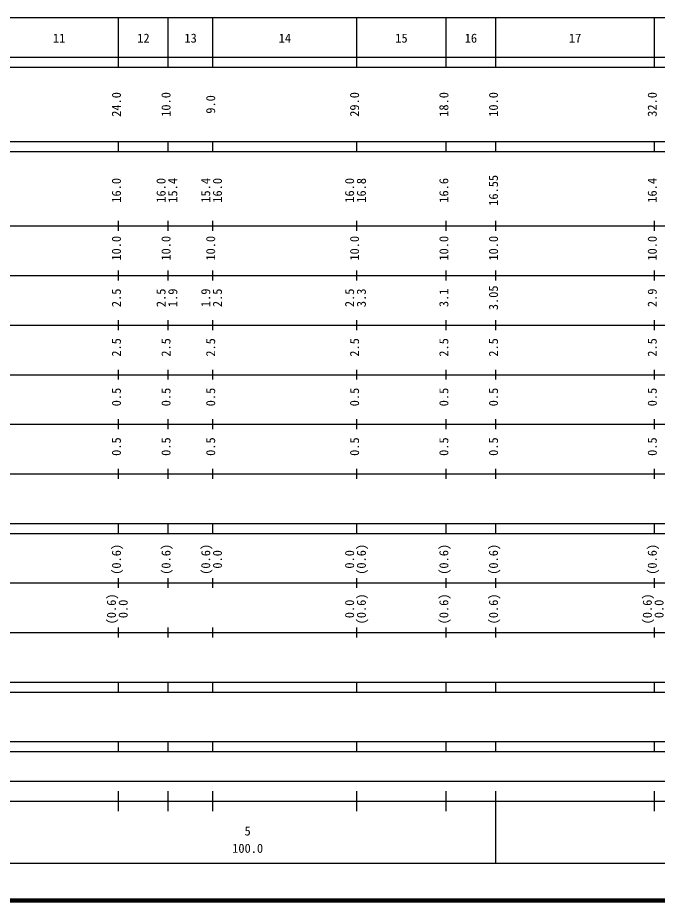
# Model space of a CAD drawing. Units: millimetres on the paper, enlarged 1000 times. Extents: x 40000 to 680000, y 20000 to 380000.
# Drawn here: x 271646 to 400569, y 20000 to 198000 of the extents above; entities that cross this region are included whole.
import ezdxf
from ezdxf.enums import TextEntityAlignment as Align

# ---------------------------------------------------------------- set-up
doc = ezdxf.new("R2010")
doc.units = ezdxf.units.MM
doc.header["$LTSCALE"] = 1000
doc.layers.add('M-TTL', color=2, linetype='Continuous', lineweight=140)
doc.layers.add('M-TTL-BAND', color=7, linetype='Continuous', lineweight=25)
doc.styles.add('ＭＳ ゴシック', font='')
doc.styles.get('ＭＳ ゴシック').set_extended_font_data('MS Gothic')

msp = doc.modelspace()

# ---------------------------------------------------------------- linework, layer by layer
at = {"layer": 'M-TTL'}
msp.add_line((40000, 20000), (680000, 20000), dxfattribs=at)
at = {"layer": 'M-TTL-BAND'}
for p, q in [((68000, 198000), (579000, 198000)), ((292000, 188000), (292000, 198000)), ((302000, 188000), (302000, 198000)), ((311000, 188000), (311000, 198000)), ((340000, 188000), (340000, 198000)), ((358000, 188000), (358000, 198000)), ((368000, 188000), (368000, 198000)), ((400000, 188000), (400000, 198000)), ((40000, 190000), (579000, 190000)), ((40000, 188000), (579000, 188000)), ((40000, 173000), (579000, 173000)), ((292000, 171000), (292000, 173000)), ((302000, 171000), (302000, 173000)), ((311000, 171000), (311000, 173000)), ((340000, 171000), (340000, 173000)), ((358000, 171000), (358000, 173000)), ((368000, 171000), (368000, 173000)), ((400000, 171000), (400000, 173000)), ((40000, 171000), (579000, 171000)), ((292000, 155000), (292000, 157000)), ((302000, 155000), (302000, 157000)), ((311000, 155000), (311000, 157000)), ((340000, 155000), (340000, 157000)), ((358000, 155000), (358000, 157000)), ((368000, 155000), (368000, 157000)), ((400000, 155000), (400000, 157000)), ((40000, 156000), (579000, 156000)), ((46000, 146000), (579000, 146000)), ((292000, 145000), (292000, 147000)), ((302000, 145000), (302000, 147000)), ((311000, 145000), (311000, 147000)), ((340000, 145000), (340000, 147000)), ((358000, 145000), (358000, 147000)), ((368000, 145000), (368000, 147000)), ((400000, 145000), (400000, 147000)), ((52000, 136000), (579000, 136000)), ((292000, 135000), (292000, 137000)), ((302000, 135000), (302000, 137000)), ((311000, 135000), (311000, 137000)), ((340000, 135000), (340000, 137000)), ((358000, 135000), (358000, 137000)), ((368000, 135000), (368000, 137000)), ((400000, 135000), (400000, 137000)), ((292000, 125000), (292000, 127000)), ((302000, 125000), (302000, 127000)), ((311000, 125000), (311000, 127000)), ((340000, 125000), (340000, 127000)), ((358000, 125000), (358000, 127000)), ((368000, 125000), (368000, 127000)), ((400000, 125000), (400000, 127000)), ((46000, 126000), (579000, 126000)), ((52000, 116000), (579000, 116000)), ((292000, 115000), (292000, 117000)), ((302000, 115000), (302000, 117000)), ((311000, 115000), (311000, 117000)), ((340000, 115000), (340000, 117000)), ((358000, 115000), (358000, 117000)), ((368000, 115000), (368000, 117000)), ((400000, 115000), (400000, 117000)), ((292000, 105000), (292000, 107000)), ((302000, 105000), (302000, 107000)), ((311000, 105000), (311000, 107000)), ((340000, 105000), (340000, 107000)), ((358000, 105000), (358000, 107000)), ((368000, 105000), (368000, 107000)), ((400000, 105000), (400000, 107000)), ((46000, 106000), (579000, 106000)), ((40000, 96000), (579000, 96000)), ((292000, 94000), (292000, 96000)), ((302000, 94000), (302000, 96000)), ((311000, 94000), (311000, 96000)), ((340000, 94000), (340000, 96000)), ((358000, 94000), (358000, 96000)), ((368000, 94000), (368000, 96000)), ((400000, 94000), (400000, 96000)), ((40000, 94000), (579000, 94000)), ((49000, 84000), (579000, 84000)), ((292000, 83000), (292000, 85000)), ((302000, 83000), (302000, 85000)), ((311000, 83000), (311000, 85000)), ((340000, 83000), (340000, 85000)), ((358000, 83000), (358000, 85000)), ((368000, 83000), (368000, 85000)), ((400000, 83000), (400000, 85000)), ((292000, 73000), (292000, 75000)), ((302000, 73000), (302000, 75000)), ((311000, 73000), (311000, 75000)), ((340000, 73000), (340000, 75000)), ((358000, 73000), (358000, 75000)), ((368000, 73000), (368000, 75000)), ((400000, 73000), (400000, 75000)), ((40000, 74000), (579000, 74000)), ((40000, 64000), (579000, 64000)), ((292000, 62000), (292000, 64000)), ((302000, 62000), (302000, 64000)), ((311000, 62000), (311000, 64000)), ((340000, 62000), (340000, 64000)), ((358000, 62000), (358000, 64000)), ((368000, 62000), (368000, 64000)), ((400000, 62000), (400000, 64000)), ((40000, 62000), (579000, 62000)), ((40000, 52000), (579000, 52000)), ((292000, 50000), (292000, 52000)), ((302000, 50000), (302000, 52000)), ((311000, 50000), (311000, 52000)), ((340000, 50000), (340000, 52000)), ((358000, 50000), (358000, 52000)), ((368000, 50000), (368000, 52000)), ((400000, 50000), (400000, 52000)), ((40000, 50000), (579000, 50000)), ((150500, 44000), (565000, 44000)), ((292000, 38000), (292000, 42000)), ((302000, 38000), (302000, 42000)), ((311000, 38000), (311000, 42000)), ((340000, 38000), (340000, 42000)), ((358000, 38000), (358000, 42000)), ((368000, 27500), (368000, 42000)), ((400000, 38000), (400000, 42000)), ((40000, 40000), (579000, 40000)), ((68000, 27500), (579000, 27500))]:
    msp.add_line(p, q, dxfattribs=at)

# ---------------------------------------------------------------- texts
at = {"layer": 'M-TTL-BAND', "style": 'ＭＳ ゴシック'}
for s, p in [('11', (280000, 192405)), ('12', (297000, 192405)), ('13', (306500, 192405)), ('14', (325500, 192405)), ('15', (349000, 192405)), ('16', (363000, 192405)), ('17', (384000, 192405)), ('5', (318000, 32523)), ('100.0', (318000, 29033))]:
    msp.add_text(s, height=1833, dxfattribs=at).set_placement(p, align=Align.BOTTOM_CENTER)
for s, p in [('24.0', (293000, 180500)), ('10.0', (303000, 180500)), ('9.0', (312000, 180500)), ('29.0', (341000, 180500)), ('18.0', (359000, 180500)), ('10.0', (369000, 180500)), ('32.0', (401000, 180500)), ('15.4', (304370, 163174)), ('15.4', (311000, 163174)), ('16.8', (342370, 163174)), ('16.6', (359000, 163174)), ('16.55', (369000, 163174)), ('16.4', (401000, 163174)), ('16.0', (293000, 163174)), ('16.0', (302000, 163174)), ('16.0', (313370, 163174)), ('16.0', (340000, 163174)), ('10.0', (293000, 151500)), ('10.0', (303000, 151500)), ('10.0', (312000, 151500)), ('10.0', (341000, 151500)), ('10.0', (359000, 151500)), ('10.0', (369000, 151500)), ('10.0', (401000, 151500)), ('2.5', (293000, 141500)), ('2.5', (302000, 141500)), ('1.9', (304370, 141500)), ('1.9', (311000, 141500)), ('2.5', (313370, 141500)), ('2.5', (340000, 141500)), ('3.3', (342370, 141500)), ('3.1', (359000, 141500)), ('3.05', (369000, 141500)), ('2.9', (401000, 141500)), ('2.5', (293000, 131500)), ('2.5', (303000, 131500)), ('2.5', (312000, 131500)), ('2.5', (341000, 131500)), ('2.5', (359000, 131500)), ('2.5', (369000, 131500)), ('2.5', (401000, 131500)), ('0.5', (293000, 121500)), ('0.5', (303000, 121500)), ('0.5', (312000, 121500)), ('0.5', (341000, 121500)), ('0.5', (359000, 121500)), ('0.5', (369000, 121500)), ('0.5', (401000, 121500)), ('0.5', (293000, 111500)), ('0.5', (303000, 111500)), ('0.5', (312000, 111500)), ('0.5', (341000, 111500)), ('0.5', (359000, 111500)), ('0.5', (369000, 111500)), ('0.5', (401000, 111500)), ('(0.6)', (293000, 88764)), ('(0.6)', (303000, 88764)), ('(0.6)', (311000, 88764)), ('(0.6)', (342370, 88764)), ('(0.6)', (359000, 88764)), ('(0.6)', (369000, 88764)), ('(0.6)', (401000, 88764)), ('0.0', (313370, 88764)), ('0.0', (340000, 88764)), ('(0.6)', (292000, 78764)), ('0.0', (294370, 78764)), ('0.0', (340000, 78764)), ('(0.6)', (342370, 78764)), ('(0.6)', (359000, 78764)), ('(0.6)', (369000, 78764)), ('(0.6)', (400000, 78764)), ('0.0', (402370, 78764))]:
    msp.add_text(s, height=1833, rotation=90, dxfattribs=at).set_placement(p, align=Align.BOTTOM_CENTER)

doc.saveas('drawing.dxf')
